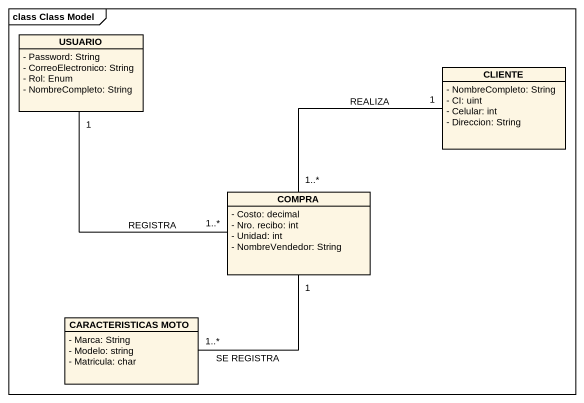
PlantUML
@startuml
mainframe class Class Model
hide circle
hide empty members
skinparam classAttributeIconSize 0
class USUARIO {
  - Password: String
  - CorreoElectronico: String
  - Rol: Enum
  - NombreCompleto: String
}
class CLIENTE {
  - NombreCompleto: String
  - CI: uint
  - Celular: int
  - Direccion: String
}
class COMPRA {
  - Costo: decimal
  - Nro. recibo: int
  - Unidad: int
  - NombreVendedor: String
}
class "CARACTERISTICAS MOTO" as CARACTERISTICAS_MOTO {
  - Marca: String
  - Modelo: string
  - Matricula: char
}
USUARIO "1" -- "1..*" COMPRA : REGISTRA
COMPRA "1..*" -up- "1" CLIENTE : REALIZA
CARACTERISTICAS_MOTO "1..*" -up- "1" COMPRA : SE REGISTRA
@enduml
